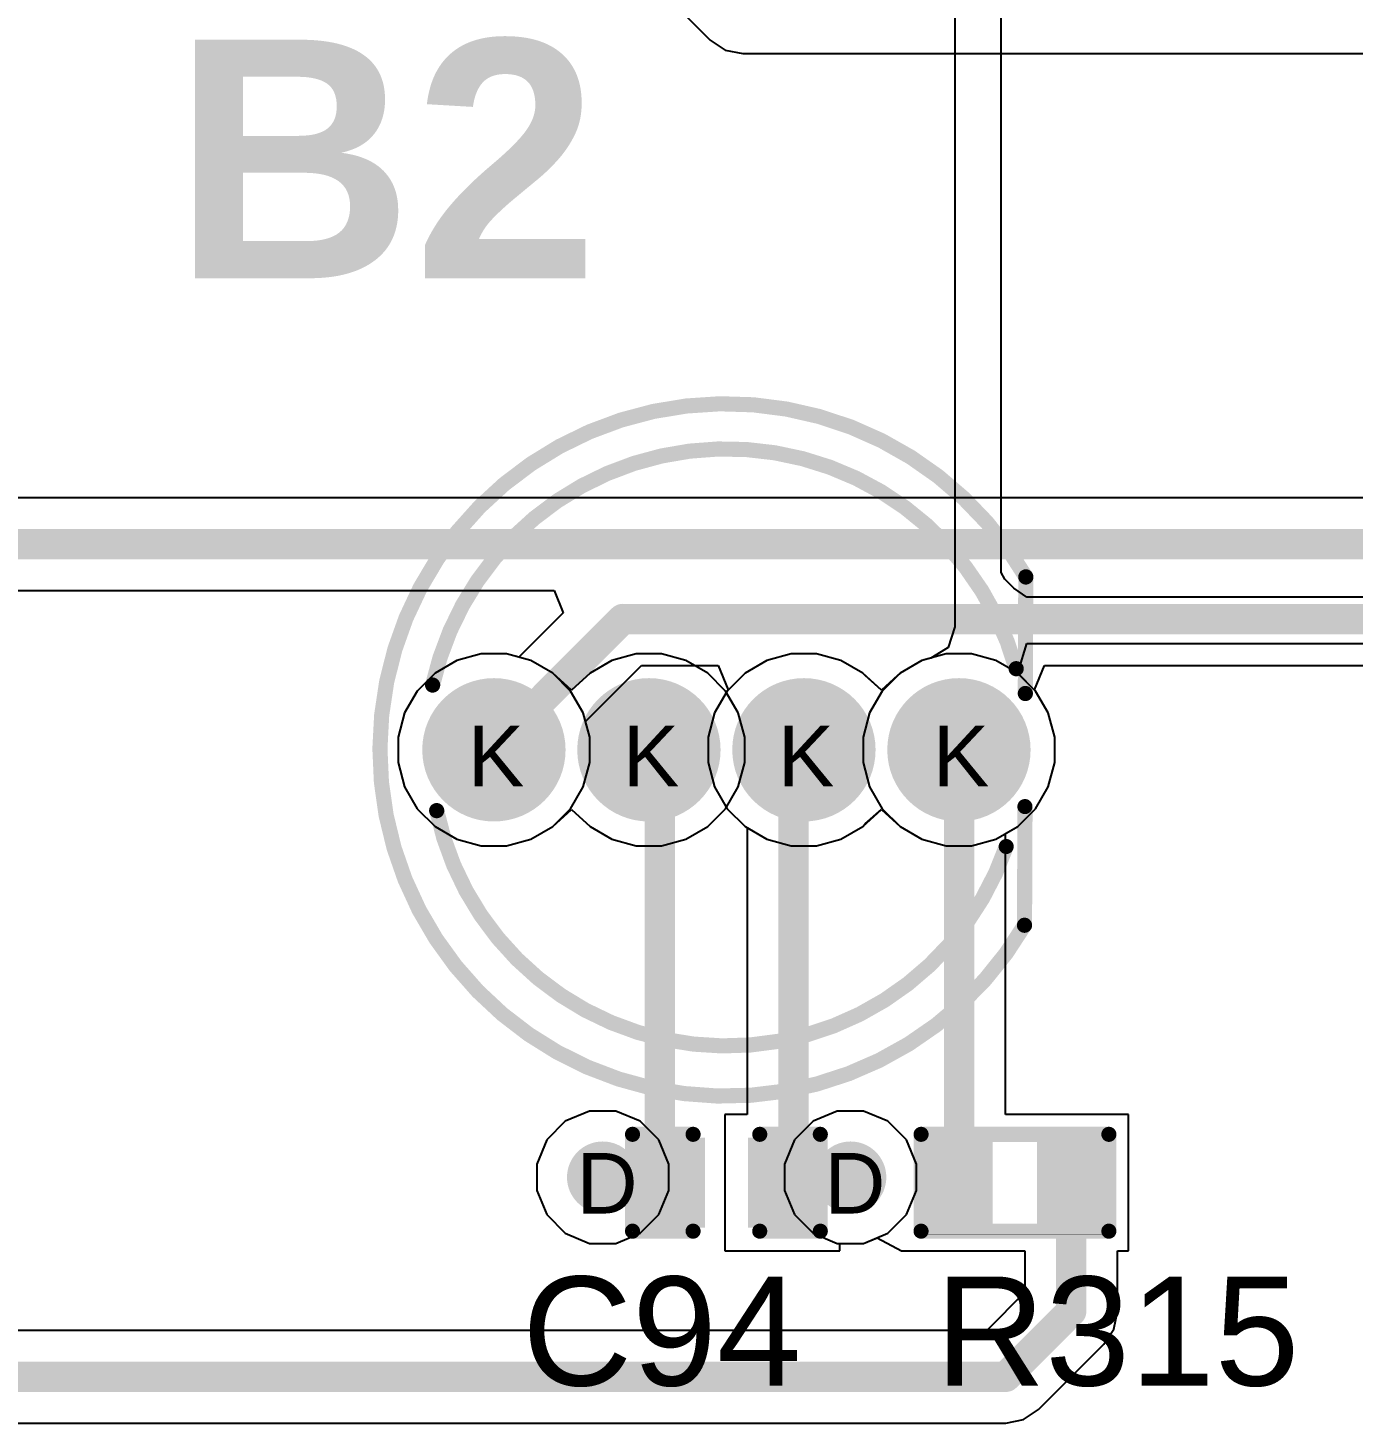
# Model space of a CAD drawing. Header units: inches. Extents: x -11 to 5428, y 0 to 5423.
# Drawn here: x 21.69 to 32.8, y 59.12 to 70.82 of the extents above; entities that cross this region are included whole.
import ezdxf

# ---------------------------------------------------------------- set-up
doc = ezdxf.new("R2010")
doc.units = ezdxf.units.IN
for name, color, linetype in [('Bottom Layer', 5, 'Continuous'), ('Bottom Solder', 6, 'Continuous'), ('Drill Drawing', 1, 'Continuous'), ('GND', 16, 'Continuous'), ('Multi-Layer', 9, 'Continuous'), ('Pad Holes', 156, 'Continuous'), ('PWR', 76, 'Continuous'), ('Top Layer', 1, 'Continuous'), ('Top Overlay', 2, 'Continuous'), ('Top Paste', 8, 'Continuous'), ('Top Solder', 216, 'Continuous'), ('Via Holes', 16, 'Continuous')]:
    doc.layers.add(name, color=color, linetype=linetype)
doc.styles.add('Arial', font='', dxfattribs={"height": 0.2})
doc.styles.add('Arial_Bold', font='', dxfattribs={"height": 0.2})
doc.styles.get('Arial').set_extended_font_data('Arial')
doc.styles.get('Arial_Bold').set_extended_font_data('Arial', bold=True)

# ---------------------------------------------------------------- blocks, each defined once
blk = doc.blocks.new('R___0402_160')
at = {"layer": 'Top Layer'}
for points in [[(-0.698, -0.317), (-0.698, 0.318), (-0.241, 0.318), (-0.241, -0.317)], [(0.241, -0.317), (0.241, 0.318), (0.699, 0.318), (0.699, -0.317)]]:
    blk.add_hatch(color=1, dxfattribs=at).paths.add_polyline_path(points)
at = {"layer": 'Top Paste'}
for points in [[(-0.698, -0.317), (-0.698, 0.318), (-0.241, 0.318), (-0.241, -0.317)], [(0.241, -0.317), (0.241, 0.318), (0.699, 0.318), (0.699, -0.317)]]:
    blk.add_hatch(color=8, dxfattribs=at).paths.add_polyline_path(points)
at = {"layer": 'Top Solder'}
for points in [[(-0.753, -0.372), (-0.753, 0.373), (-0.186, 0.373), (-0.186, -0.372)], [(0.186, -0.372), (0.186, 0.373), (0.754, 0.373), (0.754, -0.372)]]:
    blk.add_hatch(color=216, dxfattribs=at).paths.add_polyline_path(points)
at = {"layer": 'Top Overlay'}
for points in [[(-0.787, -0.406, 0.127, 0.127, 0), (-0.787, 0.406, 0.127, 0.127, 0)], [(-0.787, 0.406, 0.127, 0.127, 0), (0.787, 0.406, 0.127, 0.127, 0)], [(0.787, -0.406, 0.127, 0.127, 0), (0.787, 0.406, 0.127, 0.127, 0)], [(-0.787, -0.406, 0.127, 0.127, 0), (0.787, -0.406, 0.127, 0.127, 0)], [(-0.813, -0.432, 0.00323, 0.00323, 0), (0.813, -0.432, 0.00323, 0.00323, 0)]]:
    blk.add_lwpolyline(points, format="xyseb", dxfattribs=at)
for points in [[(-0.819, 0.406, 0.0635, 0.0635, 1), (-0.756, 0.406, 0.0635, 0.0635, 1)], [(-0.819, 0.406, 0.0635, 0.0635, 1), (-0.756, 0.406, 0.0635, 0.0635, 1)], [(0.756, 0.406, 0.0635, 0.0635, 1), (0.819, 0.406, 0.0635, 0.0635, 1)], [(0.756, 0.406, 0.0635, 0.0635, 1), (0.819, 0.406, 0.0635, 0.0635, 1)], [(-0.819, -0.406, 0.0635, 0.0635, 1), (-0.756, -0.406, 0.0635, 0.0635, 1)], [(-0.819, -0.406, 0.0635, 0.0635, 1), (-0.756, -0.406, 0.0635, 0.0635, 1)], [(0.756, -0.406, 0.0635, 0.0635, 1), (0.819, -0.406, 0.0635, 0.0635, 1)], [(0.756, -0.406, 0.0635, 0.0635, 1), (0.819, -0.406, 0.0635, 0.0635, 1)], [(-0.814, -0.432, 0.00161, 0.00161, 1), (-0.812, -0.432, 0.00161, 0.00161, 1)], [(0.812, -0.432, 0.00161, 0.00161, 1), (0.814, -0.432, 0.00161, 0.00161, 1)]]:
    blk.add_lwpolyline(points, format="xyseb", close=True, dxfattribs=at)
blk = doc.blocks.new('WS2812D_F5_161')
at = {"layer": 'Bottom Layer'}
h = blk.add_hatch(color=5, dxfattribs=at)
edge = h.paths.add_edge_path()
edge.add_arc((-1.95, 0), 0.55, 0, 360)
h = blk.add_hatch(color=5, dxfattribs=at)
edge = h.paths.add_edge_path()
edge.add_arc((-0.65, 0), 0.55, 0, 360)
h = blk.add_hatch(color=5, dxfattribs=at)
edge = h.paths.add_edge_path()
edge.add_arc((0.65, 0), 0.55, 0, 360)
h = blk.add_hatch(color=5, dxfattribs=at)
edge = h.paths.add_edge_path()
edge.add_arc((1.95, 0), 0.55, 0, 360)
at = {"layer": 'Bottom Solder'}
h = blk.add_hatch(color=6, dxfattribs=at)
edge = h.paths.add_edge_path()
edge.add_arc((-1.95, 0), 0.601, 0, 360)
h = blk.add_hatch(color=6, dxfattribs=at)
edge = h.paths.add_edge_path()
edge.add_arc((-0.65, 0), 0.601, 0, 360)
h = blk.add_hatch(color=6, dxfattribs=at)
edge = h.paths.add_edge_path()
edge.add_arc((0.65, 0), 0.601, 0, 360)
h = blk.add_hatch(color=6, dxfattribs=at)
edge = h.paths.add_edge_path()
edge.add_arc((1.95, 0), 0.601, 0, 360)
at = {"layer": 'GND'}
h = blk.add_hatch(color=16, dxfattribs=at)
edge = h.paths.add_edge_path()
edge.add_arc((-1.95, 0), 0.55, 0, 360)
h = blk.add_hatch(color=16, dxfattribs=at)
edge = h.paths.add_edge_path()
edge.add_arc((-0.65, 0), 0.55, 0, 360)
h = blk.add_hatch(color=16, dxfattribs=at)
edge = h.paths.add_edge_path()
edge.add_arc((0.65, 0), 0.55, 0, 360)
h = blk.add_hatch(color=16, dxfattribs=at)
edge = h.paths.add_edge_path()
edge.add_arc((1.95, 0), 0.55, 0, 360)
at = {"layer": 'Multi-Layer'}
h = blk.add_hatch(color=9, dxfattribs=at)
edge = h.paths.add_edge_path()
edge.add_arc((-1.95, 0), 0.55, 0, 360)
h = blk.add_hatch(color=9, dxfattribs=at)
edge = h.paths.add_edge_path()
edge.add_arc((-0.65, 0), 0.55, 0, 360)
h = blk.add_hatch(color=9, dxfattribs=at)
edge = h.paths.add_edge_path()
edge.add_arc((0.65, 0), 0.55, 0, 360)
h = blk.add_hatch(color=9, dxfattribs=at)
edge = h.paths.add_edge_path()
edge.add_arc((1.95, 0), 0.55, 0, 360)
at = {"layer": 'Pad Holes'}
h = blk.add_hatch(color=7, dxfattribs=at)
edge = h.paths.add_edge_path()
edge.add_arc((-1.95, 0), 0.36, 0, 360)
h = blk.add_hatch(color=7, dxfattribs=at)
edge = h.paths.add_edge_path()
edge.add_arc((-0.65, 0), 0.36, 0, 360)
h = blk.add_hatch(color=7, dxfattribs=at)
edge = h.paths.add_edge_path()
edge.add_arc((0.65, 0), 0.36, 0, 360)
h = blk.add_hatch(color=7, dxfattribs=at)
edge = h.paths.add_edge_path()
edge.add_arc((1.95, 0), 0.36, 0, 360)
at = {"layer": 'PWR'}
h = blk.add_hatch(color=76, dxfattribs=at)
edge = h.paths.add_edge_path()
edge.add_arc((-1.95, 0), 0.55, 0, 360)
h = blk.add_hatch(color=76, dxfattribs=at)
edge = h.paths.add_edge_path()
edge.add_arc((-0.65, 0), 0.55, 0, 360)
h = blk.add_hatch(color=76, dxfattribs=at)
edge = h.paths.add_edge_path()
edge.add_arc((0.65, 0), 0.55, 0, 360)
h = blk.add_hatch(color=76, dxfattribs=at)
edge = h.paths.add_edge_path()
edge.add_arc((1.95, 0), 0.55, 0, 360)
at = {"layer": 'Top Layer'}
h = blk.add_hatch(color=1, dxfattribs=at)
edge = h.paths.add_edge_path()
edge.add_arc((-1.95, 0), 0.55, 0, 360)
h = blk.add_hatch(color=1, dxfattribs=at)
edge = h.paths.add_edge_path()
edge.add_arc((-0.65, 0), 0.55, 0, 360)
h = blk.add_hatch(color=1, dxfattribs=at)
edge = h.paths.add_edge_path()
edge.add_arc((0.65, 0), 0.55, 0, 360)
h = blk.add_hatch(color=1, dxfattribs=at)
edge = h.paths.add_edge_path()
edge.add_arc((1.95, 0), 0.55, 0, 360)
at = {"layer": 'Top Solder'}
h = blk.add_hatch(color=216, dxfattribs=at)
edge = h.paths.add_edge_path()
edge.add_arc((-1.95, 0), 0.601, 0, 360)
h = blk.add_hatch(color=216, dxfattribs=at)
edge = h.paths.add_edge_path()
edge.add_arc((-0.65, 0), 0.601, 0, 360)
h = blk.add_hatch(color=216, dxfattribs=at)
edge = h.paths.add_edge_path()
edge.add_arc((0.65, 0), 0.601, 0, 360)
h = blk.add_hatch(color=216, dxfattribs=at)
edge = h.paths.add_edge_path()
edge.add_arc((1.95, 0), 0.601, 0, 360)
at = {"layer": 'Top Overlay'}
for points in [[(2.5, -1.471, 0.127, 0.127, -3.705201), (2.511, 1.45, 0.127, 0.127, 0)], [(-2.464, 0.543, 0.127, 0.127, -0.780857), (2.43, 0.68, 0.127, 0.127, 0)], [(2.507, 0.472, 0.127, 0.127, 0), (2.511, 1.449, 0.127, 0.127, 0)], [(2.347, -0.811, 0.127, 0.127, -0.760948), (-2.43, -0.51, 0.127, 0.127, 0)], [(2.5, -1.471, 0.127, 0.127, 0), (2.504, -0.476, 0.127, 0.127, 0)]]:
    blk.add_lwpolyline(points, format="xyseb", dxfattribs=at)
for points in [[(2.479, 1.449, 0.0635, 0.0635, 1), (2.543, 1.449, 0.0635, 0.0635, 1)], [(2.479, 1.45, 0.0635, 0.0635, 1), (2.543, 1.45, 0.0635, 0.0635, 1)], [(2.398, 0.68, 0.0635, 0.0635, 1), (2.462, 0.68, 0.0635, 0.0635, 1)], [(-2.496, 0.543, 0.0635, 0.0635, 1), (-2.432, 0.543, 0.0635, 0.0635, 1)], [(2.475, 0.472, 0.0635, 0.0635, 1), (2.539, 0.472, 0.0635, 0.0635, 1)], [(-2.462, -0.51, 0.0635, 0.0635, 1), (-2.398, -0.51, 0.0635, 0.0635, 1)], [(2.472, -0.476, 0.0635, 0.0635, 1), (2.535, -0.476, 0.0635, 0.0635, 1)], [(2.315, -0.811, 0.0635, 0.0635, 1), (2.378, -0.811, 0.0635, 0.0635, 1)], [(2.468, -1.471, 0.0635, 0.0635, 1), (2.532, -1.471, 0.0635, 0.0635, 1)], [(2.468, -1.471, 0.0635, 0.0635, 1), (2.532, -1.471, 0.0635, 0.0635, 1)]]:
    blk.add_lwpolyline(points, format="xyseb", close=True, dxfattribs=at)
blk = doc.blocks.new('C___0402_162')
at = {"layer": 'Top Layer'}
for points in [[(-0.698, -0.317), (-0.698, 0.318), (-0.241, 0.318), (-0.241, -0.317)], [(0.241, -0.317), (0.241, 0.318), (0.699, 0.318), (0.699, -0.317)]]:
    blk.add_hatch(color=1, dxfattribs=at).paths.add_polyline_path(points)
at = {"layer": 'Top Paste'}
for points in [[(-0.698, -0.317), (-0.698, 0.318), (-0.241, 0.318), (-0.241, -0.317)], [(0.241, -0.317), (0.241, 0.318), (0.699, 0.318), (0.699, -0.317)]]:
    blk.add_hatch(color=8, dxfattribs=at).paths.add_polyline_path(points)
at = {"layer": 'Top Solder'}
for points in [[(-0.758, -0.377), (-0.758, 0.378), (-0.181, 0.378), (-0.181, -0.377)], [(0.181, -0.377), (0.181, 0.378), (0.759, 0.378), (0.759, -0.377)]]:
    blk.add_hatch(color=216, dxfattribs=at).paths.add_polyline_path(points)
at = {"layer": 'Top Overlay'}
for points in [[(-0.787, -0.406, 0.127, 0.127, 0), (-0.787, 0.406, 0.127, 0.127, 0)], [(-0.787, 0.406, 0.127, 0.127, 0), (-0.279, 0.406, 0.127, 0.127, 0)], [(0.279, 0.406, 0.127, 0.127, 0), (0.787, 0.406, 0.127, 0.127, 0)], [(0.787, -0.406, 0.127, 0.127, 0), (0.787, 0.406, 0.127, 0.127, 0)], [(-0.787, -0.406, 0.127, 0.127, 0), (-0.279, -0.406, 0.127, 0.127, 0)], [(0.279, -0.406, 0.127, 0.127, 0), (0.787, -0.406, 0.127, 0.127, 0)]]:
    blk.add_lwpolyline(points, format="xyseb", dxfattribs=at)
for points in [[(-0.819, 0.406, 0.0635, 0.0635, 1), (-0.756, 0.406, 0.0635, 0.0635, 1)], [(-0.819, 0.406, 0.0635, 0.0635, 1), (-0.756, 0.406, 0.0635, 0.0635, 1)], [(-0.311, 0.406, 0.0635, 0.0635, 1), (-0.248, 0.406, 0.0635, 0.0635, 1)], [(0.248, 0.406, 0.0635, 0.0635, 1), (0.311, 0.406, 0.0635, 0.0635, 1)], [(0.756, 0.406, 0.0635, 0.0635, 1), (0.819, 0.406, 0.0635, 0.0635, 1)], [(0.756, 0.406, 0.0635, 0.0635, 1), (0.819, 0.406, 0.0635, 0.0635, 1)], [(-0.819, -0.406, 0.0635, 0.0635, 1), (-0.756, -0.406, 0.0635, 0.0635, 1)], [(-0.819, -0.406, 0.0635, 0.0635, 1), (-0.756, -0.406, 0.0635, 0.0635, 1)], [(-0.311, -0.406, 0.0635, 0.0635, 1), (-0.248, -0.406, 0.0635, 0.0635, 1)], [(0.248, -0.406, 0.0635, 0.0635, 1), (0.311, -0.406, 0.0635, 0.0635, 1)], [(0.756, -0.406, 0.0635, 0.0635, 1), (0.819, -0.406, 0.0635, 0.0635, 1)], [(0.756, -0.406, 0.0635, 0.0635, 1), (0.819, -0.406, 0.0635, 0.0635, 1)]]:
    blk.add_lwpolyline(points, format="xyseb", close=True, dxfattribs=at)

msp = doc.modelspace()

# ---------------------------------------------------------------- hatches: boundary and pattern name
at = {"layer": 'Bottom Layer'}
h = msp.add_hatch(color=5, dxfattribs=at)
edge = h.paths.add_edge_path()
edge.add_arc((26.511, 61.183), 0.3, 0, 360)
h = msp.add_hatch(color=5, dxfattribs=at)
edge = h.paths.add_edge_path()
edge.add_arc((28.589, 61.183), 0.3, 0, 360)
at = {"layer": 'GND'}
h = msp.add_hatch(color=16, dxfattribs=at)
edge = h.paths.add_edge_path()
edge.add_arc((26.511, 61.183), 0.3, 0, 360)
h = msp.add_hatch(color=16, dxfattribs=at)
edge = h.paths.add_edge_path()
edge.add_arc((28.589, 61.183), 0.3, 0, 360)
at = {"layer": 'PWR'}
h = msp.add_hatch(color=76, dxfattribs=at)
edge = h.paths.add_edge_path()
edge.add_arc((26.511, 61.183), 0.3, 0, 360)
h = msp.add_hatch(color=76, dxfattribs=at)
edge = h.paths.add_edge_path()
edge.add_arc((28.589, 61.183), 0.3, 0, 360)
at = {"layer": 'Top Layer'}
h = msp.add_hatch(color=1, dxfattribs=at)
edge = h.paths.add_edge_path()
edge.add_arc((26.511, 61.183), 0.3, 0, 360)
h = msp.add_hatch(color=1, dxfattribs=at)
edge = h.paths.add_edge_path()
edge.add_arc((28.589, 61.183), 0.3, 0, 360)
at = {"layer": 'Via Holes'}
h = msp.add_hatch(color=7, dxfattribs=at)
edge = h.paths.add_edge_path()
edge.add_arc((26.511, 61.183), 0.15, 0, 360)
h = msp.add_hatch(color=7, dxfattribs=at)
edge = h.paths.add_edge_path()
edge.add_arc((28.589, 61.183), 0.15, 0, 360)

# ---------------------------------------------------------------- linework, layer by layer
at = {"layer": 'Bottom Layer'}
for p, q in [((25.287, 65.516), (25.104, 65.41)), ((25.492, 65.571), (25.287, 65.516)), ((25.704, 65.571), (25.492, 65.571)), ((25.908, 65.516), (25.704, 65.571)), ((26.091, 65.41), (25.908, 65.516)), ((27.887, 65.516), (27.704, 65.41)), ((28.092, 65.571), (27.887, 65.516)), ((28.304, 65.571), (28.092, 65.571)), ((28.508, 65.516), (28.304, 65.571)), ((28.691, 65.41), (28.508, 65.516)), ((29.187, 65.516), (29.004, 65.41)), ((29.392, 65.571), (29.187, 65.516)), ((29.604, 65.571), (29.392, 65.571)), ((29.808, 65.516), (29.604, 65.571)), ((29.991, 65.41), (29.808, 65.516)), ((25.104, 65.41), (24.954, 65.26)), ((26.241, 65.26), (26.091, 65.41)), ((27.704, 65.41), (27.554, 65.26)), ((28.713, 65.389), (28.691, 65.41)), ((29.004, 65.41), (28.982, 65.389)), ((30.141, 65.26), (29.991, 65.41)), ((28.848, 65.266), (28.713, 65.389)), ((28.982, 65.389), (28.848, 65.266)), ((24.954, 65.26), (24.849, 65.077)), ((26.347, 65.077), (26.241, 65.26)), ((27.554, 65.26), (27.449, 65.077)), ((30.247, 65.077), (30.141, 65.26)), ((24.849, 65.077), (24.794, 64.873)), ((26.402, 64.873), (26.347, 65.077)), ((27.449, 65.077), (27.394, 64.873)), ((30.302, 64.873), (30.247, 65.077)), ((24.794, 64.873), (24.794, 64.661)), ((26.402, 64.661), (26.402, 64.873)), ((27.394, 64.873), (27.394, 64.661)), ((30.302, 64.661), (30.302, 64.873)), ((24.794, 64.661), (24.849, 64.456)), ((26.347, 64.456), (26.402, 64.661)), ((27.394, 64.661), (27.449, 64.456)), ((30.247, 64.456), (30.302, 64.661)), ((24.849, 64.456), (24.954, 64.273)), ((26.241, 64.273), (26.347, 64.456)), ((27.449, 64.456), (27.554, 64.273)), ((30.141, 64.273), (30.247, 64.456)), ((24.954, 64.273), (25.104, 64.123)), ((26.091, 64.123), (26.241, 64.273)), ((27.554, 64.273), (27.704, 64.123)), ((28.713, 64.145), (28.848, 64.267)), ((28.848, 64.267), (28.982, 64.145)), ((29.991, 64.123), (30.141, 64.273)), ((25.104, 64.123), (25.287, 64.018)), ((25.908, 64.018), (26.091, 64.123)), ((27.704, 64.123), (27.887, 64.018)), ((28.508, 64.018), (28.691, 64.123)), ((28.691, 64.123), (28.713, 64.145)), ((28.982, 64.145), (29.004, 64.123)), ((29.004, 64.123), (29.187, 64.018)), ((29.808, 64.018), (29.991, 64.123)), ((25.287, 64.018), (25.492, 63.963)), ((25.704, 63.963), (25.908, 64.018)), ((27.887, 64.018), (28.092, 63.963)), ((28.304, 63.963), (28.508, 64.018)), ((29.187, 64.018), (29.392, 63.963)), ((29.604, 63.963), (29.808, 64.018)), ((25.492, 63.963), (25.704, 63.963)), ((28.092, 63.963), (28.304, 63.963)), ((29.392, 63.963), (29.604, 63.963)), ((28.275, 61.653), (28.119, 61.497)), ((28.478, 61.737), (28.275, 61.653)), ((28.699, 61.737), (28.478, 61.737)), ((28.902, 61.653), (28.699, 61.737)), ((29.058, 61.497), (28.902, 61.653)), ((28.119, 61.497), (28.035, 61.294)), ((29.143, 61.294), (29.058, 61.497)), ((28.035, 61.294), (28.035, 61.073)), ((29.143, 61.073), (29.143, 61.294)), ((28.035, 61.073), (28.119, 60.87)), ((29.058, 60.87), (29.143, 61.073)), ((28.119, 60.87), (28.275, 60.714)), ((28.902, 60.714), (29.058, 60.87)), ((28.275, 60.714), (28.478, 60.629)), ((28.699, 60.629), (28.902, 60.714)), ((28.478, 60.629), (28.699, 60.629))]:
    msp.add_line(p, q, dxfattribs=at)
at = {"layer": 'GND'}
for p, q in [((25.287, 65.516), (25.104, 65.41)), ((25.492, 65.571), (25.287, 65.516)), ((25.704, 65.571), (25.492, 65.571)), ((25.908, 65.516), (25.704, 65.571)), ((26.091, 65.41), (25.908, 65.516)), ((27.887, 65.516), (27.704, 65.41)), ((28.092, 65.571), (27.887, 65.516)), ((28.304, 65.571), (28.092, 65.571)), ((28.508, 65.516), (28.304, 65.571)), ((28.691, 65.41), (28.508, 65.516)), ((29.187, 65.516), (29.004, 65.41)), ((29.392, 65.571), (29.187, 65.516)), ((29.604, 65.571), (29.392, 65.571)), ((29.808, 65.516), (29.604, 65.571)), ((29.991, 65.41), (29.808, 65.516)), ((25.104, 65.41), (24.954, 65.26)), ((26.241, 65.26), (26.091, 65.41)), ((27.704, 65.41), (27.554, 65.26)), ((28.848, 65.267), (28.691, 65.41)), ((29.004, 65.41), (28.848, 65.267)), ((30.141, 65.26), (29.991, 65.41)), ((24.954, 65.26), (24.849, 65.077)), ((26.347, 65.077), (26.241, 65.26)), ((27.554, 65.26), (27.449, 65.077)), ((30.247, 65.077), (30.141, 65.26)), ((24.849, 65.077), (24.794, 64.873)), ((26.402, 64.873), (26.347, 65.077)), ((27.449, 65.077), (27.394, 64.873)), ((30.302, 64.873), (30.247, 65.077)), ((24.794, 64.873), (24.794, 64.661)), ((26.402, 64.661), (26.402, 64.873)), ((27.394, 64.873), (27.394, 64.661)), ((30.302, 64.661), (30.302, 64.873)), ((24.794, 64.661), (24.849, 64.456)), ((26.347, 64.456), (26.402, 64.661)), ((27.394, 64.661), (27.449, 64.456)), ((30.247, 64.456), (30.302, 64.661)), ((24.849, 64.456), (24.954, 64.273)), ((26.241, 64.273), (26.347, 64.456)), ((27.449, 64.456), (27.554, 64.273)), ((30.141, 64.273), (30.247, 64.456)), ((24.954, 64.273), (25.104, 64.123)), ((26.091, 64.123), (26.241, 64.273)), ((27.554, 64.273), (27.704, 64.123)), ((28.691, 64.123), (28.848, 64.267)), ((28.848, 64.267), (29.004, 64.123)), ((29.991, 64.123), (30.141, 64.273)), ((25.104, 64.123), (25.287, 64.018)), ((25.908, 64.018), (26.091, 64.123)), ((27.704, 64.123), (27.887, 64.018)), ((28.508, 64.018), (28.691, 64.123)), ((29.004, 64.123), (29.187, 64.018)), ((29.808, 64.018), (29.991, 64.123)), ((25.287, 64.018), (25.492, 63.963)), ((25.704, 63.963), (25.908, 64.018)), ((27.887, 64.018), (28.092, 63.963)), ((28.304, 63.963), (28.508, 64.018)), ((29.187, 64.018), (29.392, 63.963)), ((29.604, 63.963), (29.808, 64.018)), ((25.492, 63.963), (25.704, 63.963)), ((28.092, 63.963), (28.304, 63.963)), ((29.392, 63.963), (29.604, 63.963)), ((28.275, 61.653), (28.119, 61.497)), ((28.478, 61.737), (28.275, 61.653)), ((28.699, 61.737), (28.478, 61.737)), ((28.902, 61.653), (28.699, 61.737)), ((29.058, 61.497), (28.902, 61.653)), ((28.119, 61.497), (28.035, 61.294)), ((29.143, 61.294), (29.058, 61.497)), ((28.035, 61.294), (28.035, 61.073)), ((29.143, 61.073), (29.143, 61.294)), ((28.035, 61.073), (28.119, 60.87)), ((29.058, 60.87), (29.143, 61.073)), ((28.119, 60.87), (28.275, 60.714)), ((28.902, 60.714), (29.058, 60.87)), ((28.275, 60.714), (28.478, 60.629)), ((28.699, 60.629), (28.902, 60.714)), ((28.478, 60.629), (28.699, 60.629))]:
    msp.add_line(p, q, dxfattribs=at)
at = {"layer": 'PWR'}
for p, q in [((29.464, 93.828), (29.464, 65.825)), ((29.852, 66.255), (29.852, 93.667)), ((29.883, 66.199), (29.852, 66.255)), ((29.958, 66.123), (29.883, 66.199)), ((30.068, 66.047), (29.958, 66.123)), ((35.997, 66.047), (30.068, 66.047)), ((29.464, 65.798), (29.409, 65.626)), ((29.464, 65.825), (29.464, 65.798)), ((29.997, 65.429), (30.068, 65.659)), ((30.068, 65.659), (35.997, 65.659)), ((25.287, 65.516), (25.104, 65.41)), ((25.492, 65.571), (25.287, 65.516)), ((25.704, 65.571), (25.492, 65.571)), ((25.908, 65.516), (25.704, 65.571)), ((26.091, 65.41), (25.908, 65.516)), ((26.587, 65.516), (26.404, 65.41)), ((26.792, 65.571), (26.587, 65.516)), ((27.004, 65.571), (26.792, 65.571)), ((27.208, 65.516), (27.004, 65.571)), ((27.391, 65.41), (27.208, 65.516)), ((29.187, 65.516), (29.004, 65.41)), ((29.261, 65.536), (29.187, 65.516)), ((29.409, 65.626), (29.261, 65.536)), ((25.104, 65.41), (24.954, 65.26)), ((26.248, 65.267), (26.091, 65.41)), ((26.404, 65.41), (26.248, 65.267)), ((27.541, 65.26), (27.391, 65.41)), ((29.004, 65.41), (28.854, 65.26)), ((29.996, 65.405), (29.997, 65.429)), ((30.141, 65.26), (29.996, 65.405)), ((24.954, 65.26), (24.849, 65.077)), ((27.647, 65.077), (27.541, 65.26)), ((28.854, 65.26), (28.748, 65.077)), ((30.247, 65.077), (30.141, 65.26)), ((24.849, 65.077), (24.794, 64.873)), ((27.702, 64.873), (27.647, 65.077)), ((28.748, 65.077), (28.694, 64.873)), ((30.302, 64.873), (30.247, 65.077)), ((24.794, 64.873), (24.794, 64.661)), ((27.702, 64.661), (27.702, 64.873)), ((28.694, 64.873), (28.694, 64.661)), ((30.302, 64.661), (30.302, 64.873)), ((24.794, 64.661), (24.849, 64.456)), ((27.647, 64.456), (27.702, 64.661)), ((28.694, 64.661), (28.748, 64.456)), ((30.247, 64.456), (30.302, 64.661)), ((24.849, 64.456), (24.954, 64.273)), ((27.541, 64.273), (27.647, 64.456)), ((28.748, 64.456), (28.854, 64.273)), ((30.141, 64.273), (30.247, 64.456)), ((24.954, 64.273), (25.104, 64.123)), ((26.091, 64.123), (26.248, 64.267)), ((26.248, 64.267), (26.404, 64.123)), ((27.391, 64.123), (27.541, 64.273)), ((28.854, 64.273), (29.004, 64.123)), ((29.991, 64.123), (30.141, 64.273)), ((25.104, 64.123), (25.287, 64.018)), ((25.908, 64.018), (26.091, 64.123)), ((26.404, 64.123), (26.587, 64.018)), ((27.208, 64.018), (27.391, 64.123)), ((29.004, 64.123), (29.187, 64.018)), ((29.808, 64.018), (29.991, 64.123)), ((25.287, 64.018), (25.492, 63.963)), ((25.704, 63.963), (25.908, 64.018)), ((26.587, 64.018), (26.792, 63.963)), ((27.004, 63.963), (27.208, 64.018)), ((29.187, 64.018), (29.392, 63.963)), ((29.604, 63.963), (29.808, 64.018)), ((25.492, 63.963), (25.704, 63.963)), ((26.792, 63.963), (27.004, 63.963)), ((29.392, 63.963), (29.604, 63.963)), ((26.197, 61.653), (26.041, 61.497)), ((26.401, 61.737), (26.197, 61.653)), ((26.621, 61.737), (26.401, 61.737)), ((26.825, 61.653), (26.621, 61.737)), ((26.981, 61.497), (26.825, 61.653)), ((26.041, 61.497), (25.957, 61.294)), ((27.065, 61.294), (26.981, 61.497)), ((25.957, 61.294), (25.957, 61.073)), ((27.065, 61.073), (27.065, 61.294)), ((25.957, 61.073), (26.041, 60.87)), ((26.981, 60.87), (27.065, 61.073)), ((26.041, 60.87), (26.197, 60.714)), ((26.825, 60.714), (26.981, 60.87)), ((26.197, 60.714), (26.401, 60.629)), ((26.621, 60.629), (26.825, 60.714)), ((26.401, 60.629), (26.621, 60.629))]:
    msp.add_line(p, q, dxfattribs=at)
at = {"layer": 'Top Layer'}
for p, q in [((24.1, 74.028), (27.411, 70.718)), ((27.411, 70.718), (27.537, 70.633)), ((27.537, 70.633), (27.685, 70.604)), ((27.685, 70.604), (54.834, 70.604)), ((45.813, 66.88), (3.958, 66.88)), ((19.502, 66.103), (26.102, 66.103)), ((26.102, 66.103), (26.18, 65.915)), ((26.18, 65.915), (25.808, 65.543)), ((25.287, 65.516), (25.104, 65.41)), ((25.492, 65.571), (25.287, 65.516)), ((25.704, 65.571), (25.492, 65.571)), ((25.808, 65.543), (25.704, 65.571)), ((25.104, 65.41), (24.954, 65.26)), ((26.367, 65.003), (26.837, 65.474)), ((26.837, 65.474), (27.48, 65.474)), ((27.48, 65.474), (27.564, 65.27)), ((30.131, 65.27), (30.215, 65.474)), ((30.215, 65.474), (35.85, 65.474)), ((24.954, 65.26), (24.849, 65.077)), ((27.554, 65.26), (27.449, 65.077)), ((27.564, 65.27), (27.554, 65.26)), ((30.141, 65.26), (30.131, 65.27)), ((30.247, 65.077), (30.141, 65.26)), ((24.849, 65.077), (24.794, 64.873)), ((27.449, 65.077), (27.394, 64.873)), ((30.302, 64.873), (30.247, 65.077)), ((26.402, 64.873), (26.367, 65.003)), ((24.794, 64.873), (24.794, 64.661)), ((26.402, 64.661), (26.402, 64.873)), ((27.394, 64.873), (27.394, 64.661)), ((30.302, 64.661), (30.302, 64.873)), ((24.794, 64.661), (24.849, 64.456)), ((26.347, 64.456), (26.402, 64.661)), ((27.394, 64.661), (27.449, 64.456)), ((30.247, 64.456), (30.302, 64.661)), ((24.849, 64.456), (24.954, 64.273)), ((26.241, 64.273), (26.347, 64.456)), ((27.449, 64.456), (27.554, 64.273)), ((30.141, 64.273), (30.247, 64.456)), ((24.954, 64.273), (25.104, 64.123)), ((26.091, 64.123), (26.241, 64.273)), ((27.554, 64.273), (27.704, 64.123)), ((29.991, 64.123), (30.141, 64.273)), ((25.104, 64.123), (25.287, 64.018)), ((25.908, 64.018), (26.091, 64.123)), ((27.704, 64.123), (27.721, 64.113)), ((27.721, 64.113), (27.721, 61.709)), ((29.888, 64.064), (29.991, 64.123)), ((25.287, 64.018), (25.492, 63.963)), ((25.704, 63.963), (25.908, 64.018)), ((29.888, 61.709), (29.888, 64.064)), ((25.492, 63.963), (25.704, 63.963)), ((27.721, 61.709), (27.535, 61.709)), ((27.535, 61.709), (27.535, 60.566)), ((30.92, 61.709), (29.888, 61.709)), ((30.92, 60.566), (30.92, 61.709)), ((28.5, 60.566), (28.5, 60.629)), ((28.5, 60.629), (28.699, 60.629)), ((28.699, 60.629), (28.812, 60.676)), ((28.812, 60.676), (29.015, 60.566)), ((27.535, 60.566), (28.5, 60.566)), ((29.015, 60.566), (29.015, 60.566)), ((29.015, 60.566), (30.051, 60.566)), ((30.051, 60.566), (30.051, 60.219)), ((30.828, 60.058), (30.828, 60.566)), ((30.828, 60.566), (30.92, 60.566)), ((30.051, 60.219), (29.731, 59.899)), ((30.798, 59.91), (30.828, 60.058)), ((29.731, 59.899), (15.47, 59.899)), ((30.714, 59.784), (30.798, 59.91)), ((30.166, 59.236), (30.714, 59.784)), ((30.04, 59.151), (30.166, 59.236)), ((15.309, 59.122), (29.892, 59.122)), ((29.892, 59.122), (30.04, 59.151))]:
    msp.add_line(p, q, dxfattribs=at)
for points in [[(3.958, 66.491, 0.254, 0.254, 0), (45.813, 66.491, 0.254, 0.254, 0)], [(25.598, 64.783, 0.254, 0.254, 0), (26.678, 65.864, 0.254, 0.254, 0)], [(26.68, 65.862, 0.254, 0.254, 0), (40.868, 65.862, 0.254, 0.254, 0)], [(25.6, 64.765, 0.254, 0.254, 0), (25.6, 64.781, 0.254, 0.254, 0)], [(26.9, 64.765, 0.254, 0.254, 0), (26.99, 64.675, 0.254, 0.254, 0)], [(28.11, 64.675, 0.254, 0.254, 0), (28.2, 64.765, 0.254, 0.254, 0)], [(29.5, 61.232, 0.254, 0.254, 0), (29.5, 64.765, 0.254, 0.254, 0)], [(26.99, 61.273, 0.254, 0.254, 0), (26.99, 64.675, 0.254, 0.254, 0)], [(28.11, 61.273, 0.254, 0.254, 0), (28.11, 64.675, 0.254, 0.254, 0)], [(26.511, 61.183, 0.254, 0.254, 0), (27.08, 61.183, 0.254, 0.254, 0)], [(26.99, 61.273, 0.254, 0.254, 0), (27.08, 61.183, 0.254, 0.254, 0)], [(28.02, 61.183, 0.254, 0.254, 0), (28.11, 61.273, 0.254, 0.254, 0)], [(28.02, 61.183, 0.254, 0.254, 0), (28.589, 61.183, 0.254, 0.254, 0)], [(30.439, 60.058, 0.254, 0.254, 0), (30.439, 61.183, 0.254, 0.254, 0)], [(29.892, 59.51, 0.254, 0.254, 0), (30.439, 60.058, 0.254, 0.254, 0)], [(15.309, 59.51, 0.254, 0.254, 0), (29.892, 59.51, 0.254, 0.254, 0)]]:
    msp.add_lwpolyline(points, format="xyseb", dxfattribs=at)
for points in [[(26.615, 65.864, 0.127, 0.127, 1), (26.742, 65.864, 0.127, 0.127, 1)], [(26.617, 65.862, 0.127, 0.127, 1), (26.744, 65.862, 0.127, 0.127, 1)], [(25.534, 64.783, 0.127, 0.127, 1), (25.661, 64.783, 0.127, 0.127, 1)], [(25.536, 64.781, 0.127, 0.127, 1), (25.663, 64.781, 0.127, 0.127, 1)], [(25.536, 64.765, 0.127, 0.127, 1), (25.663, 64.765, 0.127, 0.127, 1)], [(26.836, 64.765, 0.127, 0.127, 1), (26.963, 64.765, 0.127, 0.127, 1)], [(28.136, 64.765, 0.127, 0.127, 1), (28.263, 64.765, 0.127, 0.127, 1)], [(29.436, 64.765, 0.127, 0.127, 1), (29.563, 64.765, 0.127, 0.127, 1)], [(26.926, 64.675, 0.127, 0.127, 1), (27.053, 64.675, 0.127, 0.127, 1)], [(26.926, 64.675, 0.127, 0.127, 1), (27.053, 64.675, 0.127, 0.127, 1)], [(28.046, 64.675, 0.127, 0.127, 1), (28.173, 64.675, 0.127, 0.127, 1)], [(28.046, 64.675, 0.127, 0.127, 1), (28.173, 64.675, 0.127, 0.127, 1)], [(26.447, 61.183, 0.127, 0.127, 1), (26.574, 61.183, 0.127, 0.127, 1)], [(26.926, 61.273, 0.127, 0.127, 1), (27.053, 61.273, 0.127, 0.127, 1)], [(26.926, 61.273, 0.127, 0.127, 1), (27.053, 61.273, 0.127, 0.127, 1)], [(27.016, 61.183, 0.127, 0.127, 1), (27.143, 61.183, 0.127, 0.127, 1)], [(27.016, 61.183, 0.127, 0.127, 1), (27.143, 61.183, 0.127, 0.127, 1)], [(27.956, 61.183, 0.127, 0.127, 1), (28.083, 61.183, 0.127, 0.127, 1)], [(27.956, 61.183, 0.127, 0.127, 1), (28.083, 61.183, 0.127, 0.127, 1)], [(28.046, 61.273, 0.127, 0.127, 1), (28.173, 61.273, 0.127, 0.127, 1)], [(28.046, 61.273, 0.127, 0.127, 1), (28.173, 61.273, 0.127, 0.127, 1)], [(28.525, 61.183, 0.127, 0.127, 1), (28.652, 61.183, 0.127, 0.127, 1)], [(29.436, 61.232, 0.127, 0.127, 1), (29.563, 61.232, 0.127, 0.127, 1)], [(30.376, 61.183, 0.127, 0.127, 1), (30.503, 61.183, 0.127, 0.127, 1)], [(30.376, 60.058, 0.127, 0.127, 1), (30.503, 60.058, 0.127, 0.127, 1)], [(30.376, 60.058, 0.127, 0.127, 1), (30.503, 60.058, 0.127, 0.127, 1)], [(29.828, 59.51, 0.127, 0.127, 1), (29.955, 59.51, 0.127, 0.127, 1)], [(29.828, 59.51, 0.127, 0.127, 1), (29.955, 59.51, 0.127, 0.127, 1)]]:
    msp.add_lwpolyline(points, format="xyseb", close=True, dxfattribs=at)

# ---------------------------------------------------------------- block references
for name, p in [('WS2812D_F5_161', (27.548, 64.767)), ('C___0402_162', (27.548, 61.137)), ('R___0402_160', (29.968, 61.137))]:
    msp.add_blockref(name, p)

# ---------------------------------------------------------------- texts
at = {"layer": 'Drill Drawing', "style": 'Arial'}
for s, p in [('K', (25.378, 64.462)), ('K', (26.678, 64.462)), ('K', (27.978, 64.462)), ('K', (29.278, 64.462)), ('D', (26.291, 60.879)), ('D', (28.369, 60.879))]:
    msp.add_text(s, height=0.508, dxfattribs=at).set_placement(p)
at = {"layer": 'Top Overlay', "style": 'Arial_Bold'}
msp.add_text('B2', height=2, rotation=360, dxfattribs=at).set_placement((22.905, 68.721))
at = {"layer": 'Top Overlay', "style": 'Arial'}
for s, p in [('C94', (25.835, 59.436)), ('R315', (29.3, 59.436))]:
    msp.add_text(s, height=0.9144, dxfattribs=at).set_placement(p)

doc.saveas('drawing.dxf')
